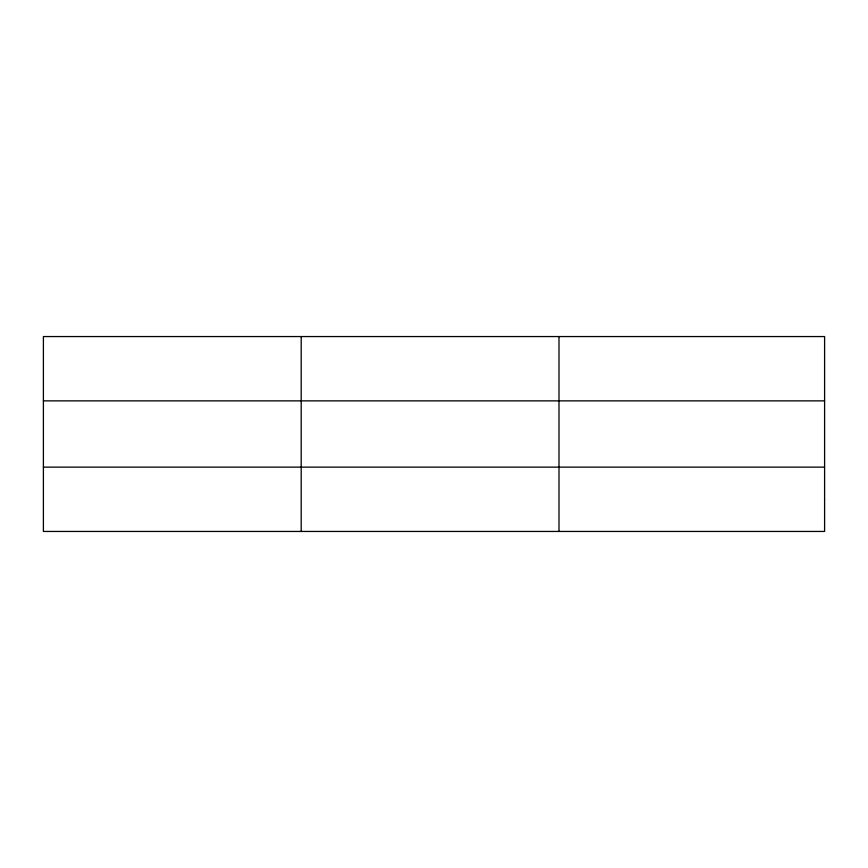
<?xml version="1.0" encoding="UTF-8"?>
<svg xmlns="http://www.w3.org/2000/svg" width="868" height="868" viewBox="0 0 868 868"><rect width="100%" height="100%" fill="white"/><g stroke="black" fill="none" stroke-linecap="round" stroke-linejoin="round"><path stroke-width="1.3" d="M301.196 531.444L301.196 336.556M558.992 531.444L558.992 336.556M43.4 400.864L824.6 400.864M43.4 467.136L824.6 467.136M824.6 499.295L824.6 531.444L43.4 531.444L43.4 336.556L824.6 336.556L824.6 499.295"/></g></svg>
